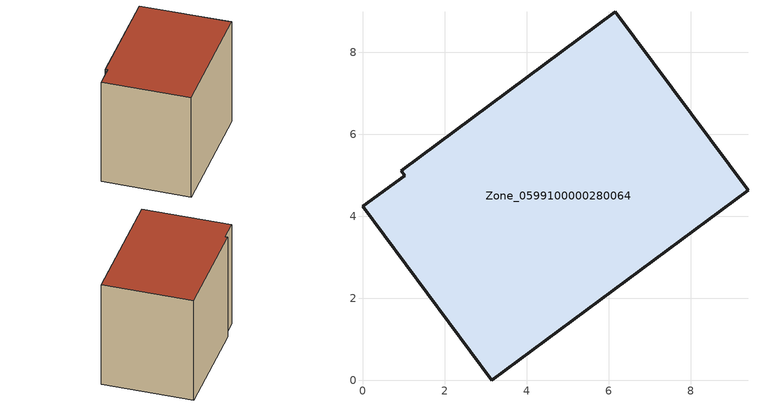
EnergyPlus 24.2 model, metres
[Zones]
Zone_0599100000280064
 floor ground (C_G): 9.4,4.64 3.15,0 0,4.24 1.03,4.99 0.94,5.11 6.16,8.99 z0
 wall outside (C_F): 9.4,4.64 6.16,8.99 0.94,5.11 1.03,4.99 0,4.24 3.15,0 9.4,4.64 z0:6.74
 roof outside (C_R): 3.15,0 9.4,4.64 6.16,8.99 0.94,5.11 1.03,4.99 0,4.24 z6.74
[BUILDING]
Pand.0599100000280064: North Axis=0; Terrain=City; Loads Convergence Tolerance Value=0.04; Temperature Convergence Tolerance Value=0.4; Solar Distribution=FullExterior; Maximum Number of Warmup Days=25; Minimum Number of Warmup Days=1
[Site:Location]
Rotterdam.The.Hague.AP_ZH_NLD Design_Conditions: Latitude=51.96; Longitude=4.45; Time Zone=1; Elevation=-4.5
[SITE:GROUNDTEMPERATURE:BUILDINGSURFACE]
18, 18, 18, 18, 18, 18, 18, 18, 18, 18, 18, 18
[MATERIAL] Thermal Absorptance=0.9; Solar Absorptance=0.7; Visible Absorptance=0.7
Name | Roughness | Thickness | Conductivity | Density | Specific Heat
G.TC.1946 | MediumSmooth | 0.15 | 1 | 540 | 1210
F.TC.1946 | Rough | 0.3 | 0.857143 | 1920 | 840
R.TC.1946 | MediumRough | 0.2 | 0.909091 | 1500 | 1000
[CONSTRUCTION]
C_G: G.TC.1946
C_F: F.TC.1946
C_R: R.TC.1946
[ZONE]
Zone_0599100000280064: Type=1; Multiplier=1; Ceiling Height=Autocalculate; Volume=Autocalculate; Floor Area=autocalculate; Part of Total Floor Area=Yes
[ZONEINFILTRATION:DESIGNFLOWRATE]
Infil_Zone_0599100000280064: Zone or ZoneList or Space or SpaceList=Zone_0599100000280064; Schedule=AlwaysOn; Design Flow Rate Calculation Method=Flow/Area; Flow Rate per Floor Area=0.003; Constant Term Coefficient=1; Temperature Term Coefficient=0; Velocity Term Coefficient=0; Velocity Squared Term Coefficient=0
[HVACTEMPLATE:ZONE:IDEALLOADSAIRSYSTEM]
Zone_0599100000280064: Maximum Heating Supply Air Temperature=50; Minimum Cooling Supply Air Temperature=13; Maximum Heating Supply Air Humidity Ratio=0.0156; Minimum Cooling Supply Air Humidity Ratio=0.0077; Heating Limit=NoLimit; Cooling Limit=NoLimit; Dehumidification Control Type=ConstantSensibleHeatRatio; Cooling Sensible Heat Ratio=0.7; Dehumidification Setpoint=60; Humidification Control Type=None; Humidification Setpoint=30; Outdoor Air Method=None; Outdoor Air Flow Rate per Person=0.00944; Outdoor Air Flow Rate per Zone Floor Area=0; Outdoor Air Flow Rate per Zone=0; Demand Controlled Ventilation Type=None; Outdoor Air Economizer Type=NoEconomizer; Heat Recovery Type=None; Sensible Heat Recovery Effectiveness=0.7; Latent Heat Recovery Effectiveness=0.65
[ZONECONTROL:THERMOSTAT]
ThermostatControl_Zone_0599100000280064: Zone or ZoneList=Zone_0599100000280064; Control Type Schedule=DualSetpointControlType; Control 1=Thermostat_Zone_0599100000280064; Temperature Difference Between Cutout And Setpoint=0
[THERMOSTATSETPOINT:DUALSETPOINT]
Thermostat_Zone_0599100000280064: Heating Setpoint Temperature Schedule=HeatingSetpoint_Zone_0599100000280064; Cooling Setpoint Temperature Schedule=CoolingSetpoint_Zone_0599100000280064
[SCHEDULE:COMPACT]
HeatingSetpoint_Zone_0599100000280064: Through: 12/31, For: AllDays, Until: 24:00, 21
CoolingSetpoint_Zone_0599100000280064: Through: 12/31, For: AllDays, Until: 24:00, 24
DualSetpointControlType: Through: 12/31, For: AllDays, Until: 24:00, 4
AlwaysOn: Through: 12/31, For: AllDays, Until: 24:00, 1
